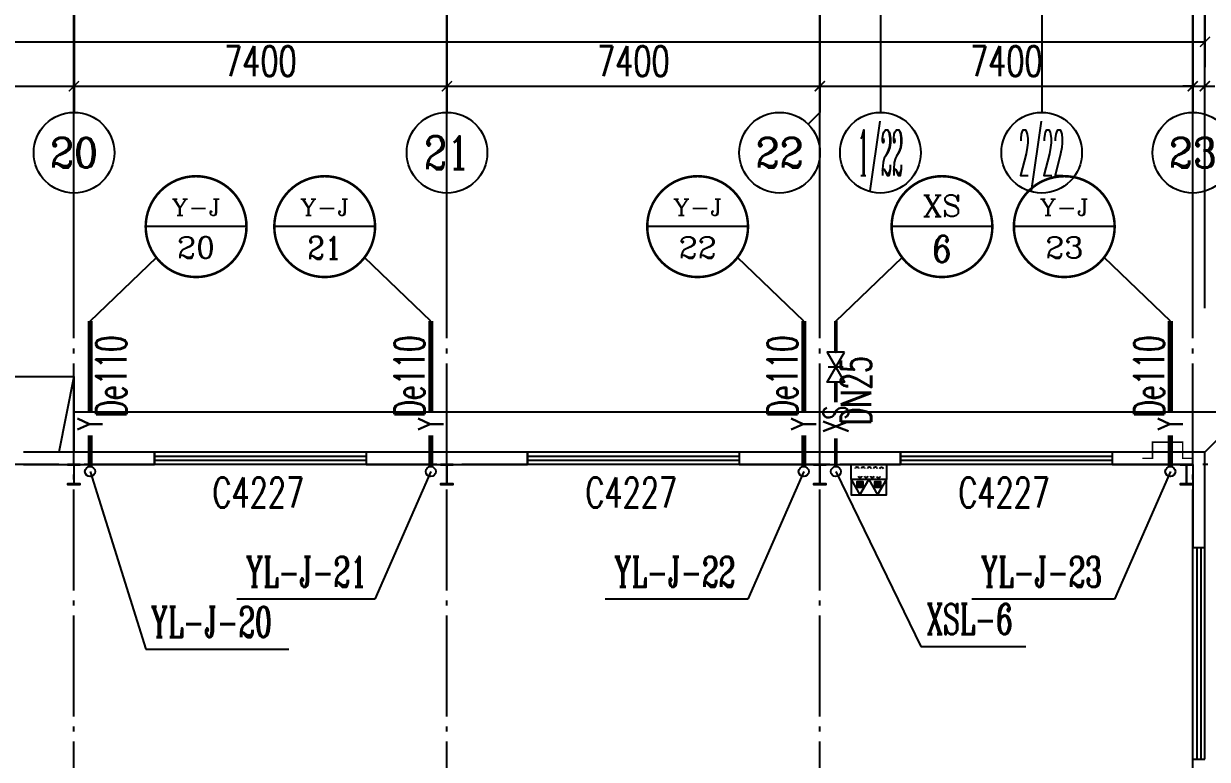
# Model space of a CAD drawing. Header units: millimetres. Extents: x 418304 to 847498, y 48187 to 111456.
# Drawn here: x 421611.75 to 421635.24, y 54503.4 to 54517.99 of the extents above; entities that cross this region are included whole.
import ezdxf
from ezdxf.enums import TextEntityAlignment as Align

# ---------------------------------------------------------------- set-up
doc = ezdxf.new("R2010")
doc.units = ezdxf.units.MM
doc.header["$LTSCALE"] = 1000
doc.linetypes.add('DOTE', pattern=[2.42, 2, -0.2, 0.02, -0.2])
for name, color, linetype in [('AXIS', 3, 'Continuous'), ('AXIS_TEXT', 7, 'Continuous'), ('COLUMN', 2, 'Continuous'), ('DIM_消防', 3, 'Continuous'), ('DIM_雨水', 3, 'Continuous'), ('DOTE', 8, 'DOTE'), ('EQUIP_消防', 7, 'Continuous'), ('PIPE-消防', 1, 'Continuous'), ('PIPE-雨水', 4, 'Continuous'), ('TEXT_消防', 7, 'Continuous'), ('TEXT_雨水', 7, 'Continuous'), ('TWT_TEXT', 7, 'Continuous'), ('VALVE_消防', 7, 'Continuous'), ('VPIPE-消防', 1, 'Continuous'), ('VPIPE-雨水', 4, 'Continuous'), ('WALL-PARAPET', 6, 'Continuous'), ('WINDOW', 4, 'Continuous'), ('WINDOW_TEXT', 7, 'Continuous')]:
    doc.layers.add(name, color=color, linetype=linetype)
doc.styles.add('_TCH_AXIS', font='COMPLEX', dxfattribs={"bigfont": 'GBCBIG'})
doc.styles.add('_TCH_DIM_T3', font='SIMPLEX', dxfattribs={"width": 0.705882, "bigfont": 'GBCBIG'})
doc.styles.add('_TCH_WINDOW', font='SIMPLEX', dxfattribs={"height": 3.5, "bigfont": 'GBCBIG'})
doc.styles.add('_TWT_CIRCLE', font='COMPLEX', dxfattribs={"width": 1.1, "height": 3, "bigfont": 'HZTXT'})
doc.styles.add('_TWT_PIPEDN', font='SIMPLEX', dxfattribs={"width": 0.8, "height": 3, "bigfont": 'HZTXT'})
doc.styles.add('_TWT_PIPETEXT', font='SIMPLEX', dxfattribs={"width": 0.8, "height": 3.5, "bigfont": 'HZTXT'})
doc.styles.add('_TWT_SERIAL', font='COMPLEX', dxfattribs={"width": 0.8, "height": 3, "bigfont": 'HZTXT'})
doc.styles.add('COMPLEX', font='COMPLEX')
doc.dimstyles.new('_TCH_ARCH&&200', dxfattribs={"dimtxt": 595, "dimasz": 200, "dimexe": 500, "dimexo": 600, "dimgap": 200, "dimtad": 1, "dimdec": 0, "dimzin": 0, "dimdsep": 46, "dimtxsty": '_TCH_DIM_T3', "dimblk": 'ARCHTICK', "dimcen": 0.09, "dimclrt": 7, "dimazin": 2, "dimtfac": 1, "dimtdec": 0, "dimtix": 1, "dimtmove": 2, "dimatfit": 3, "dimfxl": 0, "dimtolj": 1, "dimtzin": 0, "dimarcsym": 0})

# ---------------------------------------------------------------- blocks, each defined once
blk = doc.blocks.new('A$C797E1D2B')
at = {"layer": 'COLUMN'}
h = blk.add_hatch(color=256, dxfattribs=at)
h.paths.add_polyline_path([(125, 400), (250, 400), (250, 388), (130, 388), (130, 200), (125, 200)])
h.paths.add_polyline_path([(0, 400), (125, 400), (125, 200), (120, 200), (120, 388), (0, 388)])
h.paths.add_polyline_path([(0, 12), (120, 12), (120, 200), (125, 200), (125, 0), (0, 0)])
h.paths.add_polyline_path([(125, 200), (130, 200), (130, 12), (250, 12), (250, 0), (125, 0)])
blk.add_lwpolyline([(250, 0), (250, 12), (130, 12), (130, 388), (250, 388), (250, 400), (0, 400), (0, 388), (120, 388), (120, 12), (0, 12), (0, 0)], close=True, dxfattribs=at)
blk = doc.blocks.new('消防软管卷盘')
blk.add_lwpolyline([(4963954, 151899), (4963954, 150312), (4964641, 150312), (4964641, 151899)], close=True)
for points, const_width in [([(4964134, 151704), (4964482, 151704)], 1), ([(4964134, 151566), (4964482, 151566)], 1), ([(4964134, 151428), (4964482, 151428)], 1), ([(4964134, 151290), (4964482, 151290)], 1), ([(4964134, 151152), (4964482, 151152)], 1), ([(4964134, 151014), (4964482, 151014)], 0.1), ([(4964134, 150876), (4964482, 150876)], 1), ([(4964134, 150738), (4964482, 150738)], 1), ([(4964150, 150600), (4964499, 150600)], 1), ([(4964150, 150462), (4964499, 150462)], 1)]:
    blk.add_lwpolyline(points, dxfattribs=dict(const_width=const_width))
for centre, start, end in [((4964134, 151636), 90, 270), ((4964134, 151360), 90, 270), ((4964482, 151498), 270, 90), ((4964482, 151222), 270, 90), ((4964134, 151084), 90, 270), ((4964134, 150808), 90, 270), ((4964482, 150946), 270, 90), ((4964499, 150670), 270, 90), ((4964150, 150532), 90, 270)]:
    blk.add_arc(centre, 69, start, end)
blk = doc.blocks.new('$TwtSys$00000546')
h = blk.add_hatch()
h.set_pattern_fill('ANSI31', color=256, scale=200, style=0)
h.set_pattern_definition([(45, (-38543.802, -6670.83), (-17.67767, 17.67767), [])])
h.paths.add_polyline_path([(-65, 174), (65, 174), (65, 44), (-65, 44)])
for points in [[(0, 344), (-198, 0), (198, 0)], [(-65, 174), (65, 174), (65, 44), (-65, 44)]]:
    blk.add_lwpolyline(points, close=True)
blk = doc.blocks.new('92623')
blk.add_lwpolyline([(8910066, 83014), (8909273, 83014), (8909273, 82670), (8910066, 82670)], close=True)
at = {"xscale": -0.5, "yscale": 0.5, "zscale": 0.5, "rotation": 89.99999999998747}
blk.add_blockref('消防软管卷盘', (8985223, 2565334), dxfattribs=at)
at = {"layer": 'EQUIP_消防', "color": 8, "rotation": 180}
for p in [(8909471, 83014), (8909868, 83014)]:
    blk.add_blockref('$TwtSys$00000546', p, dxfattribs=at)
blk = doc.blocks.new('$TCHSYS$WIN2D')
for p, q in [((-0.5, 0.5), (0.5, 0.5)), ((-0.5, 0.5), (-0.5, -0.5)), ((0.5, 0.5), (0.5, -0.5)), ((0.5, 0.1667), (-0.5, 0.1667)), ((0.5, -0.1667), (-0.5, -0.1667)), ((-0.5, -0.5), (0.5, -0.5))]:
    blk.add_line(p, q)
blk = doc.blocks.new('_ArchTick')
at = {"color": 0, "linetype": 'ByBlock', "const_width": 0.15}
blk.add_lwpolyline([(-0.5, -0.5), (0.5, 0.5)], dxfattribs=at)
blk = doc.blocks.new('*D143')
at = {"layer": 'AXIS', "color": 0, "lineweight": -2}
for p, q in [((436704, 134805), (436704, 141305)), ((599984, 134805), (599984, 141305)), ((436704, 140805), (599984, 140805))]:
    blk.add_line(p, q, dxfattribs=at)
at = {"layer": 'Defpoints', "color": 0}
for p in [(599984, 140805), (436704, 134205), (599984, 134205)]:
    blk.add_point(p, dxfattribs=at)
at = {"layer": 'AXIS', "color": 0, "lineweight": -2, "xscale": 200, "yscale": 200, "zscale": 200, "rotation": 180}
blk.add_blockref('_ArchTick', (436704, 140805), dxfattribs=at)
at = {"layer": 'AXIS', "color": 0, "lineweight": -2, "xscale": 200, "yscale": 200, "zscale": 200}
blk.add_blockref('_ArchTick', (599984, 140805), dxfattribs=at)
at = {"layer": 'AXIS', "color": 7, "insert": (518344, 141303), "char_height": 595, "attachment_point": 5, "style": '_TCH_DIM_T3'}
blk.add_mtext('\\A1;163280', dxfattribs=at)
blk = doc.blocks.new('*D163')
at = {"layer": 'AXIS', "color": 0, "lineweight": -2}
for p, q in [((570144, 134805), (570144, 139705)), ((577544, 134805), (577544, 139705)), ((570144, 139205), (577544, 139205))]:
    blk.add_line(p, q, dxfattribs=at)
at = {"layer": 'Defpoints', "color": 0}
for p in [(577544, 139205), (570144, 134205), (577544, 134205)]:
    blk.add_point(p, dxfattribs=at)
at = {"layer": 'AXIS', "color": 0, "lineweight": -2, "xscale": 200, "yscale": 200, "zscale": 200, "rotation": 180}
blk.add_blockref('_ArchTick', (570144, 139205), dxfattribs=at)
at = {"layer": 'AXIS', "color": 0, "lineweight": -2, "xscale": 200, "yscale": 200, "zscale": 200}
blk.add_blockref('_ArchTick', (577544, 139205), dxfattribs=at)
at = {"layer": 'AXIS', "color": 7, "insert": (573844, 139703), "char_height": 595, "attachment_point": 5, "style": '_TCH_DIM_T3'}
blk.add_mtext('\\A1;7400', dxfattribs=at)
blk = doc.blocks.new('*D164')
at = {"layer": 'AXIS', "color": 0, "lineweight": -2}
for p, q in [((577544, 134805), (577544, 139705)), ((584944, 134805), (584944, 139705)), ((577544, 139205), (584944, 139205))]:
    blk.add_line(p, q, dxfattribs=at)
at = {"layer": 'Defpoints', "color": 0}
for p in [(584944, 139205), (577544, 134205), (584944, 134205)]:
    blk.add_point(p, dxfattribs=at)
at = {"layer": 'AXIS', "color": 0, "lineweight": -2, "xscale": 200, "yscale": 200, "zscale": 200, "rotation": 180}
blk.add_blockref('_ArchTick', (577544, 139205), dxfattribs=at)
at = {"layer": 'AXIS', "color": 0, "lineweight": -2, "xscale": 200, "yscale": 200, "zscale": 200}
blk.add_blockref('_ArchTick', (584944, 139205), dxfattribs=at)
at = {"layer": 'AXIS', "color": 7, "insert": (581244, 139703), "char_height": 595, "attachment_point": 5, "style": '_TCH_DIM_T3'}
blk.add_mtext('\\A1;7400', dxfattribs=at)
blk = doc.blocks.new('*D165')
at = {"layer": 'AXIS', "color": 0, "lineweight": -2}
for p, q in [((584944, 134805), (584944, 139705)), ((592344, 134805), (592344, 139705)), ((584944, 139205), (592344, 139205))]:
    blk.add_line(p, q, dxfattribs=at)
at = {"layer": 'Defpoints', "color": 0}
for p in [(592344, 139205), (584944, 134205), (592344, 134205)]:
    blk.add_point(p, dxfattribs=at)
at = {"layer": 'AXIS', "color": 0, "lineweight": -2, "xscale": 200, "yscale": 200, "zscale": 200, "rotation": 180}
blk.add_blockref('_ArchTick', (584944, 139205), dxfattribs=at)
at = {"layer": 'AXIS', "color": 0, "lineweight": -2, "xscale": 200, "yscale": 200, "zscale": 200}
blk.add_blockref('_ArchTick', (592344, 139205), dxfattribs=at)
at = {"layer": 'AXIS', "color": 7, "insert": (588644, 139703), "char_height": 595, "attachment_point": 5, "style": '_TCH_DIM_T3'}
blk.add_mtext('\\A1;7400', dxfattribs=at)
blk = doc.blocks.new('*D166')
at = {"layer": 'AXIS', "color": 0, "lineweight": -2}
for p, q in [((592344, 134805), (592344, 139705)), ((599744, 134805), (599744, 139705)), ((592344, 139205), (599744, 139205))]:
    blk.add_line(p, q, dxfattribs=at)
at = {"layer": 'Defpoints', "color": 0}
for p in [(599744, 139205), (592344, 134205), (599744, 134205)]:
    blk.add_point(p, dxfattribs=at)
at = {"layer": 'AXIS', "color": 0, "lineweight": -2, "xscale": 200, "yscale": 200, "zscale": 200, "rotation": 180}
blk.add_blockref('_ArchTick', (592344, 139205), dxfattribs=at)
at = {"layer": 'AXIS', "color": 0, "lineweight": -2, "xscale": 200, "yscale": 200, "zscale": 200}
blk.add_blockref('_ArchTick', (599744, 139205), dxfattribs=at)
at = {"layer": 'AXIS', "color": 7, "insert": (596044, 139703), "char_height": 595, "attachment_point": 5, "style": '_TCH_DIM_T3'}
blk.add_mtext('\\A1;7400', dxfattribs=at)
blk = doc.blocks.new('*D167')
at = {"layer": 'AXIS', "color": 0, "lineweight": -2}
for p, q in [((599744, 134805), (599744, 139705)), ((599984, 134805), (599984, 139705)), ((599744, 139205), (599544, 139205)), ((599744, 139205), (599984, 139205)), ((599984, 139205), (600184, 139205))]:
    blk.add_line(p, q, dxfattribs=at)
at = {"layer": 'Defpoints', "color": 0}
for p in [(599984, 139205), (599744, 134205), (599984, 134205)]:
    blk.add_point(p, dxfattribs=at)
at = {"layer": 'AXIS', "color": 0, "lineweight": -2, "xscale": 200, "yscale": 200, "zscale": 200}
blk.add_blockref('_ArchTick', (599744, 139205), dxfattribs=at)
at = {"layer": 'AXIS', "color": 0, "lineweight": -2, "xscale": 200, "yscale": 200, "zscale": 200, "rotation": 180}
blk.add_blockref('_ArchTick', (599984, 139205), dxfattribs=at)
at = {"layer": 'AXIS', "color": 7, "insert": (600724, 139755), "char_height": 595, "attachment_point": 5, "style": '_TCH_DIM_T3'}
blk.add_mtext('\\A1;240', dxfattribs=at)
blk = doc.blocks.new('$VALVE$00000296')
for points in [[(-125, 72.2), (-125, -72.2), (125, 72.2), (125, -72.2), (-125, 72.2)], [(0, 60.2), (0, -63.6)]]:
    blk.add_lwpolyline(points)
for p in [(-125, 0), (125, 0)]:
    blk.add_point(p)
blk = doc.blocks.new('_AXISO')
blk.add_circle((0, 0), 0.5)
at = {"layer": 'AXIS_TEXT', "style": 'COMPLEX', "width": 1.041667}
blk.add_attdef('A', text='', height=0.56, dxfattribs=at).set_placement((-0.25, -0.28), (0.25, -0.28), align=Align.FIT)
blk = doc.blocks.new('*D181')
at = {"layer": 'AXIS', "color": 0, "lineweight": -2}
for p, q in [((487606, 74527), (487606, 68027)), ((650886, 74527), (650886, 68027)), ((487606, 68527), (650886, 68527))]:
    blk.add_line(p, q, dxfattribs=at)
at = {"layer": 'Defpoints', "color": 0}
for p in [(487606, 75127), (650886, 75127), (650886, 68527)]:
    blk.add_point(p, dxfattribs=at)
at = {"layer": 'AXIS', "color": 0, "lineweight": -2, "xscale": 200, "yscale": 200, "zscale": 200, "rotation": 180}
blk.add_blockref('_ArchTick', (487606, 68527), dxfattribs=at)
at = {"layer": 'AXIS', "color": 0, "lineweight": -2, "xscale": 200, "yscale": 200, "zscale": 200}
blk.add_blockref('_ArchTick', (650886, 68527), dxfattribs=at)
at = {"layer": 'AXIS', "color": 7, "insert": (569246, 69024), "char_height": 595, "attachment_point": 5, "style": '_TCH_DIM_T3'}
blk.add_mtext('\\A1;163280', dxfattribs=at)
blk = doc.blocks.new('242355')
at = {"color": 8, "ltscale": 0.5}
for p, q in [((577543.6, 133445.3), (577243.6, 131945.3)), ((599983.6, 131945.3), (600783.6, 132745.3))]:
    blk.add_line(p, q, dxfattribs=at)
for points in [[(570143.6, 131945.3), (570143.6, 133445.3), (577543.6, 133445.3), (577543.6, 131945.3)], [(577543.6, 132745.3), (600783.6, 132745.3), (600783.6, 116705.3)]]:
    blk.add_lwpolyline(points, dxfattribs=at)
at = {"color": 8, "const_width": 30}
blk.add_lwpolyline([(599743.6, 131825.3), (599543.6, 131825.3), (599543.6, 132145.3), (598943.6, 132145.3), (598943.6, 131825.3), (598743.6, 131825.3)], dxfattribs=at)
at = {"layer": 'AXIS'}
for p, q in [((577543.6, 134205.3), (577543.6, 142205.3)), ((584943.6, 134205.3), (584943.6, 142205.3)), ((592343.6, 134205.3), (592343.6, 142205.3)), ((599743.6, 134205.3), (599743.6, 142205.3))]:
    blk.add_line(p, q, dxfattribs=at)
at = {"layer": 'DIM_消防'}
for p, q in [((580967.8, 136420), (578967.8, 136420)), ((583519.3, 136420), (581519.3, 136420)), ((590919.3, 136420), (588919.3, 136420)), ((595767.8, 136420), (593767.8, 136420)), ((598194.3, 136420), (596194.3, 136420)), ((577863.1, 134546.5), (579178.8, 135805.7)), ((584624.1, 134546.5), (583308.3, 135805.7)), ((592024.1, 134546.5), (590708.3, 135805.7)), ((592663.1, 134546.5), (593978.8, 135805.7)), ((599299.1, 134546.5), (597983.3, 135805.7)), ((592663.1, 131561.3), (594351.1, 128095.5, 3000)), ((594351.1, 128095.5, 3000), (596433, 128095.5, 3000))]:
    blk.add_line(p, q, dxfattribs=at)
at = {"layer": 'DIM_消防', "const_width": 50}
for points in [[(580967.8, 136420, 1), (578967.8, 136420, 1)], [(583519.3, 136420, 1), (581519.3, 136420, 1)], [(590919.3, 136420, 1), (588919.3, 136420, 1)], [(595767.8, 136420, 1), (593767.8, 136420, 1)], [(598194.3, 136420, 1), (596194.3, 136420, 1)]]:
    blk.add_lwpolyline(points, format="xyb", close=True, dxfattribs=at)
at = {"layer": 'DIM_雨水'}
for p, q in [((577863.1, 131561.3), (578973.2, 128039.1)), ((584624.1, 131561.3), (583514, 129032.9)), ((592024.1, 131561.3), (590914, 129032.9)), ((599299.1, 131561.3), (598189, 129032.9)), ((583514, 129032.9), (580773.1, 129032.9)), ((590914, 129032.9), (588082.1, 129032.9)), ((598189, 129032.9), (595357.1, 129032.9)), ((578973.2, 128039.1), (581805, 128039.1))]:
    blk.add_line(p, q, dxfattribs=at)
at = {"layer": 'DOTE'}
for p, q in [((577543.6, 69205.3), (577543.6, 134205.3)), ((584943.6, 69205.3), (584943.6, 134205.3)), ((592343.6, 69205.3), (592343.6, 134205.3)), ((599743.6, 69205.3), (599743.6, 134205.3)), ((602243.6, 131705.3), (434443.6, 131705.3))]:
    blk.add_line(p, q, dxfattribs=at)
at = {"layer": 'PIPE-消防', "linetype": 'Continuous', "const_width": 70}
for points in [[(592663.1, 133933.2), (592663.1, 134546.5)], [(592663.1, 132938.4), (592663.1, 133333.2)], [(592663.1, 131661.3), (592663.1, 132220.3)]]:
    blk.add_lwpolyline(points, dxfattribs=at)
at = {"layer": 'PIPE-雨水', "linetype": 'Continuous', "const_width": 100}
for points in [[(577863.1, 132725.4), (577863.1, 134546.5)], [(584624.1, 132725.4), (584624.1, 134546.5)], [(592024.1, 132725.4), (592024.1, 134546.5)], [(599299.1, 132725.4), (599299.1, 134546.5)], [(577863.1, 131661.3), (577863.1, 132281.6)], [(584624.1, 131661.3), (584624.1, 132281.6)], [(592024.1, 131661.3), (592024.1, 132281.6)], [(599299.1, 131661.3), (599299.1, 132281.6)]]:
    blk.add_lwpolyline(points, dxfattribs=at)
at = {"layer": 'VPIPE-消防', "linetype": 'Continuous'}
blk.add_circle((592663.1, 131561.3), 100, dxfattribs=at)
at = {"layer": 'VPIPE-雨水', "linetype": 'Continuous'}
for centre in [(577863.1, 131561.3), (584624.1, 131561.3), (592024.1, 131561.3), (599299.1, 131561.3)]:
    blk.add_circle(centre, 100, dxfattribs=at)
at = {"layer": 'WALL-PARAPET'}
for p, q in [((579143.6, 131945.3), (576543.6, 131945.3)), ((579143.6, 131705.3), (579143.6, 131945.3)), ((586543.6, 131945.3), (583343.6, 131945.3)), ((583343.6, 131945.3), (583343.6, 131705.3)), ((586543.6, 131705.3), (586543.6, 131945.3)), ((593943.6, 131945.3), (590743.6, 131945.3)), ((590743.6, 131945.3), (590743.6, 131705.3)), ((593943.6, 131705.3), (593943.6, 131945.3)), ((599983.6, 131945.3), (598143.6, 131945.3)), ((598143.6, 131945.3), (598143.6, 131705.3)), ((599983.6, 130055.3), (599983.6, 131945.3)), ((576543.6, 131705.3), (579143.6, 131705.3)), ((583343.6, 131705.3), (586543.6, 131705.3)), ((590743.6, 131705.3), (593943.6, 131705.3)), ((598143.6, 131705.3), (599743.6, 131705.3)), ((599743.6, 131705.3), (599743.6, 130055.3)), ((599743.6, 130055.3), (599983.6, 130055.3))]:
    blk.add_line(p, q, dxfattribs=at)
at = {"rotation": 180}
for p in [(577668.6, 131705.3), (585068.6, 131705.3), (592468.6, 131705.3), (599743.6, 131705.3)]:
    blk.add_blockref('A$C797E1D2B', p, dxfattribs=at)
at = {"xscale": 0.882, "yscale": 0.882, "zscale": 0.882}
blk.add_blockref('92623', (-7265013.7, 58184.3), dxfattribs=at)
at = {"layer": 'VALVE_消防', "xscale": -2.4, "yscale": -2.4, "zscale": 2.4, "rotation": 90}
blk.add_blockref('$VALVE$00000296', (592663.1, 133633.2), dxfattribs=at)
at = {"layer": 'WINDOW'}
ref = blk.add_blockref('$TCHSYS$WIN2D', (581243.6, 131825.3), dxfattribs=dict(at, xscale=4200, yscale=-240, zscale=4200, rotation=180))
ref.add_attrib('A', 'C4227', (580293.6, 130848), dxfattribs={"layer": 'WINDOW_TEXT', "height": 595, "style": '_TCH_WINDOW', "width": 0.705882})
ref = blk.add_blockref('$TCHSYS$WIN2D', (588643.6, 131825.3), dxfattribs=dict(at, xscale=4200, yscale=-240, zscale=4200, rotation=180))
ref.add_attrib('A', 'C4227', (587693.6, 130848), dxfattribs={"layer": 'WINDOW_TEXT', "height": 595, "style": '_TCH_WINDOW', "width": 0.705882})
ref = blk.add_blockref('$TCHSYS$WIN2D', (596043.6, 131825.3), dxfattribs=dict(at, xscale=4200, yscale=-240, zscale=4200, rotation=180))
ref.add_attrib('A', 'C4227', (595093.6, 130848), dxfattribs={"layer": 'WINDOW_TEXT', "height": 595, "style": '_TCH_WINDOW', "width": 0.705882})
ref = blk.add_blockref('$TCHSYS$WIN2D', (599863.6, 127955.3), dxfattribs=dict(at, xscale=4200, yscale=240, zscale=4200, rotation=90))
ref.add_attrib('A', 'C4227a', (600840.9, 126825.3), dxfattribs={"layer": 'WINDOW_TEXT', "height": 595, "rotation": 90, "style": '_TCH_WINDOW', "width": 0.705882})
at = {"layer": 'DIM_消防', "color": 7, "style": '_TWT_CIRCLE'}
for s, height, p, p2 in [('Y-J', 319.91, (579481.9, 136641.7), (580453.8, 136641.7)), ('Y-J', 319.91, (582033.3, 136641.7), (583005.3, 136641.7)), ('Y-J', 319.91, (589433.3, 136641.7), (590405.3, 136641.7)), ('XS', 423.95, (594390.3, 136620.9), (595145.4, 136620.9)), ('Y-J', 319.91, (596708.3, 136641.7), (597680.3, 136641.7)), ('21', 448.85, (582178.4, 135774.7), (582860.2, 135774.7)), ('6', 517.5, (594578.1, 135716.8), (594957.6, 135716.8)), ('20', 423.95, (579590.3, 135795.3), (580345.4, 135795.3)), ('22', 423.95, (589541.8, 135795.3), (590296.8, 135795.3)), ('23', 423.95, (596816.8, 135795.3), (597571.8, 135795.3))]:
    blk.add_text(s, height=height, dxfattribs=at).set_placement(p, p2, align=Align.FIT)
at = {"layer": 'TEXT_消防', "linetype": 'Continuous', "style": '_TWT_PIPEDN', "width": 0.64}
blk.add_text('DN25', height=600, rotation=90, dxfattribs=at).set_placement((593363.1, 132482.2))
at = {"layer": 'TEXT_消防', "style": '_TWT_PIPETEXT', "width": 0.64}
blk.add_text('XS', height=500, rotation=90, dxfattribs=at).set_placement((592913.1, 132320.3))
at = {"layer": 'TEXT_雨水', "linetype": 'Continuous', "style": '_TWT_PIPEDN', "width": 0.64}
for p in [(578584, 132632.4), (584503.1, 132632.4), (591903.1, 132632.4), (599178.1, 132632.4)]:
    blk.add_text('De110', height=600, rotation=90, dxfattribs=at).set_placement(p)
at = {"layer": 'TEXT_雨水', "style": '_TWT_PIPETEXT', "width": 0.64}
for p in [(578113.1, 132381.6), (584874.1, 132381.6), (592274.1, 132381.6), (599549.1, 132381.6)]:
    blk.add_text('Y', height=500, rotation=90, dxfattribs=at).set_placement(p)
at = {"layer": 'TWT_TEXT', "style": '_TWT_SERIAL', "width": 0.64}
for s, p in [('YL-J-21', (580953.1, 129272.9)), ('YL-J-22', (588262.1, 129272.9)), ('YL-J-23', (595537.1, 129272.9)), ('YL-J-20', (579065, 128279.1)), ('XSL-6', (594461, 128335.5, 3000))]:
    blk.add_text(s, height=600, dxfattribs=at).set_placement(p)
at = {"layer": 'AXIS'}
for p1, p2, distance, text, picture, middle in [((436703.6, 134205.3), (599983.6, 134205.3), 6600, '163280', '*D143', (518343.6, 141302.8)), ((570143.6, 134205.3), (577543.6, 134205.3), 5000, '7400', '*D163', (573843.6, 139702.8)), ((577543.6, 134205.3), (584943.6, 134205.3), 5000, '7400', '*D164', (581243.6, 139702.8)), ((584943.6, 134205.3), (592343.6, 134205.3), 5000, '7400', '*D165', (588643.6, 139702.8)), ((592343.6, 134205.3), (599743.6, 134205.3), 5000, '7400', '*D166', (596043.6, 139702.8))]:
    dim = blk.add_aligned_dim(p1=p1, p2=p2, distance=distance, text=text, dimstyle='_TCH_ARCH&&200', dxfattribs=at)
    dim.commit()
    dim.dimension.update_dxf_attribs({"geometry": picture, "text_midpoint": middle})
dim = blk.add_linear_dim(base=(599983.6, 139205.3), p1=(599743.6, 134205.3), p2=(599983.6, 134205.3), angle=0, text='240', dimstyle='_TCH_ARCH&&200', dxfattribs=at)
dim.commit()
dim.dimension.update_dxf_attribs({"geometry": '*D167', "text_midpoint": (600723.6, 139755.3), "dimtype": 161})
blk = doc.blocks.new('2436')
at = {"layer": 'AXIS'}
for p, q in [((628446, 75126.8), (628446, 67126.8)), ((635846, 75126.8), (635846, 67126.8)), ((643246, 75126.8), (643246, 67126.8)), ((644446, 75126.8), (644446, 67126.8)), ((647646, 75126.8), (647646, 67126.8)), ((650646, 75126.8), (650646, 67126.8)), ((643011.7, 66892.5), (643246, 67126.8))]:
    blk.add_line(p, q, dxfattribs=at)
ref = blk.add_blockref('_AXISO', (628446, 66326.8), dxfattribs=dict(at, xscale=1600, yscale=1600, zscale=1600))
ref.add_attrib('A', '20', dxfattribs={"layer": 'AXIS_TEXT', "height": 588.55, "style": '_TCH_AXIS'}).set_placement((627969.5, 66032.5), (628922.4, 66032.5), align=Align.FIT)
ref = blk.add_blockref('_AXISO', (635846, 66326.8), dxfattribs=dict(at, xscale=1600, yscale=1600, zscale=1600))
ref.add_attrib('A', '21', dxfattribs={"layer": 'AXIS_TEXT', "height": 656.89, "style": '_TCH_AXIS'}).set_placement((635392.4, 65998.4), (636299.5, 65998.4), align=Align.FIT)
ref = blk.add_blockref('_AXISO', (642446, 66326.8), dxfattribs=dict(at, xscale=1600, yscale=1600, zscale=1600))
ref.add_attrib('A', '22', dxfattribs={"layer": 'AXIS_TEXT', "height": 588.55, "style": '_TCH_AXIS'}).set_placement((641969.5, 66032.5), (642922.4, 66032.5), align=Align.FIT)
ref = blk.add_blockref('_AXISO', (644446, 66326.8), dxfattribs=dict(at, xscale=1600, yscale=1600, zscale=1600))
ref.add_attrib('A', '1/22', dxfattribs={"layer": 'AXIS_TEXT', "height": 905.1, "style": '_TCH_AXIS', "width": 0.295775}).set_placement((643993.4, 65874.3), (644898.5, 65874.3), align=Align.FIT)
ref = blk.add_blockref('_AXISO', (647646, 66326.8), dxfattribs=dict(at, xscale=1600, yscale=1600, zscale=1600))
ref.add_attrib('A', '2/22', dxfattribs={"layer": 'AXIS_TEXT', "height": 905.1, "style": '_TCH_AXIS', "width": 0.276316}).set_placement((647193.4, 65874.3), (648098.5, 65874.3), align=Align.FIT)
ref = blk.add_blockref('_AXISO', (650646, 66326.8), dxfattribs=dict(at, xscale=1600, yscale=1600, zscale=1600))
ref.add_attrib('A', '23', dxfattribs={"layer": 'AXIS_TEXT', "height": 588.55, "style": '_TCH_AXIS'}).set_placement((650169.5, 66032.5), (651122.4, 66032.5), align=Align.FIT)
dim = blk.add_aligned_dim(p1=(487606, 75126.8), p2=(650886, 75126.8), distance=-6600, text='163280', dimstyle='_TCH_ARCH&&200', dxfattribs=at)
dim.commit()
dim.dimension.update_dxf_attribs({"geometry": '*D181', "text_midpoint": (569246, 69024.3)})

msp = doc.modelspace()

# ---------------------------------------------------------------- block references
at = {"xscale": 0.001, "yscale": 0.001, "zscale": 0.001}
for name, p in [('2436', (420984.305, 54449.106, 3)), ('242355', (421035.205, 54377.548, 3))]:
    msp.add_blockref(name, p, dxfattribs=at)

doc.saveas('drawing.dxf')
